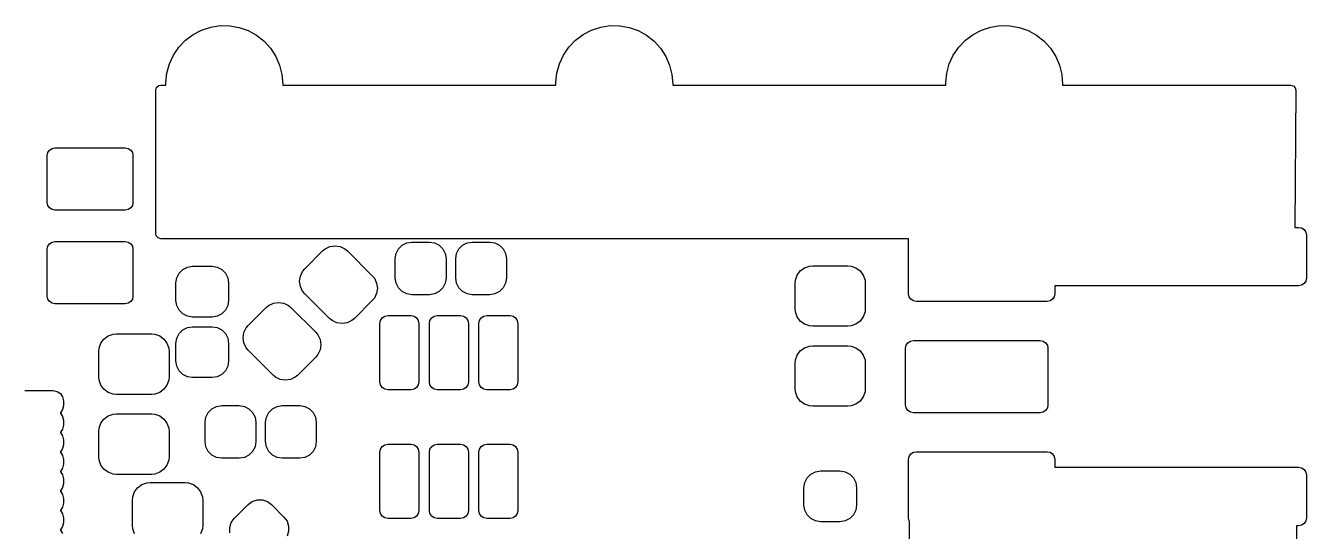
# Model space of a CAD drawing. Extents: x 4.95 to 6.92, y -4.19 to -2.89.
# Drawn here: x 5.624 to 6.917, y -3.401 to -2.891 of the extents above; entities that cross this region are included whole.
import ezdxf

# ---------------------------------------------------------------- set-up
doc = ezdxf.new("R2010")
doc.units = 0
doc.header["$MEASUREMENT"] = 0
doc.layers.add('BLACK', color=7, linetype='CONTINUOUS')

msp = doc.modelspace()

# ---------------------------------------------------------------- linework, layer by layer
at = {"layer": 'BLACK', "linetype": 'CONTINUOUS'}
for p, q in [((5.79306, -2.89967), (5.80164, -2.8952)), ((5.80164, -2.8952), (5.81084, -2.8922)), ((5.81084, -2.8922), (5.82041, -2.89073)), ((5.82041, -2.89073), (5.83009, -2.89085)), ((5.83009, -2.89085), (5.83961, -2.89255)), ((5.83961, -2.89255), (5.84874, -2.89578)), ((5.84874, -2.89578), (5.85721, -2.90046)), ((6.18676, -2.89967), (6.19534, -2.8952)), ((6.19534, -2.8952), (6.20454, -2.8922)), ((6.20454, -2.8922), (6.21411, -2.89073)), ((6.21411, -2.89073), (6.22379, -2.89085)), ((6.22379, -2.89085), (6.23331, -2.89255)), ((6.23331, -2.89255), (6.24244, -2.89578)), ((6.24244, -2.89578), (6.25091, -2.90046)), ((6.58046, -2.89967), (6.58904, -2.8952)), ((6.58904, -2.8952), (6.59824, -2.8922)), ((6.59824, -2.8922), (6.60781, -2.89073)), ((6.60781, -2.89073), (6.61749, -2.89085)), ((6.61749, -2.89085), (6.62701, -2.89255)), ((6.62701, -2.89255), (6.63614, -2.89578)), ((6.63614, -2.89578), (6.64461, -2.90046)), ((5.77863, -2.91248), (5.78532, -2.90548)), ((5.78532, -2.90548), (5.79306, -2.89967)), ((5.85721, -2.90046), (5.8648, -2.90646)), ((5.8648, -2.90646), (5.87132, -2.91361)), ((6.17233, -2.91248), (6.17902, -2.90548)), ((6.17902, -2.90548), (6.18676, -2.89967)), ((6.25091, -2.90046), (6.2585, -2.90646)), ((6.2585, -2.90646), (6.26502, -2.91361)), ((6.56603, -2.91248), (6.57272, -2.90548)), ((6.57272, -2.90548), (6.58046, -2.89967)), ((6.64461, -2.90046), (6.6522, -2.90646)), ((6.6522, -2.90646), (6.65872, -2.91361)), ((5.7691, -2.92925), (5.77318, -2.92048)), ((5.77318, -2.92048), (5.77863, -2.91248)), ((5.87132, -2.91361), (5.87657, -2.92174)), ((5.87657, -2.92174), (5.88043, -2.93061)), ((6.16281, -2.92925), (6.16688, -2.92048)), ((6.16688, -2.92048), (6.17233, -2.91248)), ((6.26502, -2.91361), (6.27027, -2.92174)), ((6.27027, -2.92174), (6.27413, -2.93061)), ((6.55651, -2.92925), (6.56058, -2.92048)), ((6.56058, -2.92048), (6.56603, -2.91248)), ((6.65872, -2.91361), (6.66397, -2.92174)), ((6.66397, -2.92174), (6.66783, -2.93061)), ((5.76652, -2.93858), (5.7691, -2.92925)), ((5.88043, -2.93061), (5.88279, -2.94)), ((6.16022, -2.93858), (6.16281, -2.92925)), ((6.27413, -2.93061), (6.27649, -2.94)), ((6.55392, -2.93858), (6.55651, -2.92925)), ((6.66783, -2.93061), (6.67019, -2.94)), ((5.76549, -2.9482), (5.76652, -2.93858)), ((5.76564, -2.95075), (5.76549, -2.9482)), ((5.88279, -2.94), (5.88358, -2.94965)), ((6.15919, -2.9482), (6.16022, -2.93858)), ((6.15934, -2.95075), (6.15919, -2.9482)), ((6.27649, -2.94), (6.27728, -2.94965)), ((6.55289, -2.9482), (6.55392, -2.93858)), ((6.55304, -2.95075), (6.55289, -2.9482)), ((6.67019, -2.94), (6.67098, -2.94965)), ((5.75539, -2.95571), (5.75618, -2.95303)), ((5.75539, -3.10079), (5.75539, -2.95571)), ((5.75618, -2.95303), (5.75829, -2.9512)), ((5.75829, -2.9512), (5.76035, -2.95075)), ((5.76035, -2.95075), (5.76564, -2.95075)), ((5.88358, -2.94965), (5.88356, -2.95075)), ((5.88356, -2.95075), (6.15934, -2.95075)), ((6.27728, -2.94965), (6.27726, -2.95075)), ((6.27726, -2.95075), (6.55304, -2.95075)), ((6.67098, -2.94965), (6.67096, -2.95075)), ((6.67096, -2.95075), (6.90131, -2.95075)), ((6.90131, -2.95075), (6.90399, -2.95154)), ((6.90399, -2.95154), (6.90582, -2.95365)), ((6.90627, -2.95574), (6.90546, -3.09433)), ((6.90582, -2.95365), (6.90627, -2.95574)), ((5.64573, -3.02188), (5.64633, -3.01887)), ((5.64573, -3.06913), (5.64573, -3.02188)), ((5.64633, -3.01887), (5.64804, -3.01631)), ((5.64804, -3.01631), (5.65059, -3.01461)), ((5.65059, -3.01461), (5.65361, -3.01401)), ((5.65361, -3.01401), (5.72447, -3.01401)), ((5.72447, -3.01401), (5.72749, -3.01461)), ((5.72749, -3.01461), (5.73004, -3.01631)), ((5.73004, -3.01631), (5.73175, -3.01887)), ((5.73175, -3.01887), (5.73235, -3.02188)), ((5.73235, -3.02188), (5.73235, -3.06913)), ((5.64633, -3.07214), (5.64573, -3.06913)), ((5.64804, -3.07469), (5.64633, -3.07214)), ((5.65059, -3.0764), (5.64804, -3.07469)), ((5.65361, -3.077), (5.65059, -3.0764)), ((5.72447, -3.077), (5.65361, -3.077)), ((5.72749, -3.0764), (5.72447, -3.077)), ((5.73004, -3.07469), (5.72749, -3.0764)), ((5.73175, -3.07214), (5.73004, -3.07469)), ((5.73235, -3.06913), (5.73175, -3.07214)), ((5.75584, -3.10285), (5.75539, -3.10079)), ((5.75767, -3.10496), (5.75584, -3.10285)), ((6.90546, -3.09433), (6.90917, -3.09433)), ((6.90917, -3.09433), (6.91219, -3.09493)), ((6.91219, -3.09493), (6.91474, -3.09664)), ((6.91474, -3.09664), (6.91645, -3.09919)), ((6.91645, -3.09919), (6.91705, -3.1022)), ((6.91705, -3.1022), (6.91705, -3.14551)), ((5.64573, -3.11637), (5.64633, -3.11336)), ((5.64573, -3.16361), (5.64573, -3.11637)), ((5.64633, -3.11336), (5.64804, -3.1108)), ((5.64804, -3.1108), (5.65059, -3.1091)), ((5.65059, -3.1091), (5.65361, -3.1085)), ((5.65361, -3.1085), (5.72447, -3.1085)), ((5.72447, -3.1085), (5.72749, -3.1091)), ((5.72749, -3.1091), (5.73004, -3.1108)), ((5.73004, -3.1108), (5.73175, -3.11336)), ((5.73175, -3.11336), (5.73235, -3.11637)), ((5.73235, -3.11637), (5.73235, -3.16361)), ((5.76035, -3.10575), (5.75767, -3.10496)), ((6.51547, -3.10575), (5.76035, -3.10575)), ((5.92383, -3.11811), (5.9264, -3.11599)), ((5.9264, -3.11599), (5.93114, -3.1137)), ((5.93114, -3.1137), (5.93635, -3.11292)), ((5.93635, -3.11292), (5.94156, -3.1137)), ((5.94156, -3.1137), (5.94631, -3.11599)), ((5.94631, -3.11599), (5.94888, -3.11811)), ((5.99802, -3.12073), (6.00039, -3.11607)), ((6.00039, -3.11607), (6.00409, -3.11237)), ((6.00409, -3.11237), (6.00876, -3.10999)), ((6.00876, -3.10999), (6.01393, -3.10917)), ((6.01393, -3.10917), (6.03165, -3.10917)), ((6.03165, -3.10917), (6.03682, -3.10999)), ((6.03682, -3.10999), (6.04148, -3.11237)), ((6.04148, -3.11237), (6.04518, -3.11607)), ((6.04518, -3.11607), (6.04756, -3.12073)), ((6.05904, -3.12073), (6.06142, -3.11607)), ((6.06142, -3.11607), (6.06512, -3.11237)), ((6.06512, -3.11237), (6.06978, -3.10999)), ((6.06978, -3.10999), (6.07495, -3.10917)), ((6.07495, -3.10917), (6.09267, -3.10917)), ((6.09267, -3.10917), (6.09784, -3.10999)), ((6.09784, -3.10999), (6.1025, -3.11237)), ((6.1025, -3.11237), (6.10621, -3.11607)), ((6.10621, -3.11607), (6.10858, -3.12073)), ((6.51547, -3.16126), (6.51547, -3.10575)), ((5.90573, -3.13621), (5.92383, -3.11811)), ((5.94888, -3.11811), (5.97394, -3.14317)), ((5.9972, -3.12591), (5.99802, -3.12073)), ((5.9972, -3.14559), (5.9972, -3.12591)), ((6.04756, -3.12073), (6.04838, -3.12591)), ((6.04838, -3.12591), (6.04838, -3.14559)), ((6.05822, -3.12591), (6.05904, -3.12073)), ((6.05822, -3.14559), (6.05822, -3.12591)), ((6.10858, -3.12073), (6.1094, -3.12591)), ((6.1094, -3.12591), (6.1094, -3.14559)), ((5.77654, -3.14521), (5.77892, -3.14054)), ((5.77892, -3.14054), (5.78262, -3.13684)), ((5.78262, -3.13684), (5.78729, -3.13446)), ((5.78729, -3.13446), (5.79246, -3.13365)), ((5.79246, -3.13365), (5.81214, -3.13365)), ((5.81214, -3.13365), (5.81731, -3.13446)), ((5.81731, -3.13446), (5.82198, -3.13684)), ((5.82198, -3.13684), (5.82568, -3.14054)), ((5.82568, -3.14054), (5.82806, -3.14521)), ((5.90133, -3.14352), (5.90361, -3.13878)), ((5.90361, -3.13878), (5.90573, -3.13621)), ((6.40293, -3.14248), (6.40606, -3.13824)), ((6.40606, -3.13824), (6.41029, -3.13511)), ((6.41029, -3.13511), (6.41526, -3.13336)), ((6.41526, -3.13336), (6.41858, -3.13305)), ((6.41858, -3.13305), (6.45402, -3.13305)), ((6.45402, -3.13305), (6.45734, -3.13336)), ((6.45734, -3.13336), (6.46231, -3.13511)), ((6.46231, -3.13511), (6.46654, -3.13824)), ((6.46654, -3.13824), (6.46967, -3.14248)), ((5.77572, -3.15038), (5.77654, -3.14521)), ((5.77572, -3.16809), (5.77572, -3.15038)), ((5.82806, -3.14521), (5.82887, -3.15038)), ((5.82887, -3.15038), (5.82887, -3.16809)), ((5.90054, -3.14873), (5.90133, -3.14352)), ((5.90133, -3.15394), (5.90054, -3.14873)), ((5.90361, -3.15869), (5.90133, -3.15394)), ((5.97394, -3.14317), (5.97606, -3.14573)), ((5.97606, -3.14573), (5.97834, -3.15048)), ((5.97834, -3.15048), (5.97913, -3.15569)), ((5.99802, -3.15076), (5.9972, -3.14559)), ((6.00039, -3.15543), (5.99802, -3.15076)), ((6.04756, -3.15076), (6.04518, -3.15543)), ((6.04838, -3.14559), (6.04756, -3.15076)), ((6.05904, -3.15076), (6.05822, -3.14559)), ((6.06142, -3.15543), (6.05904, -3.15076)), ((6.10858, -3.15076), (6.10621, -3.15543)), ((6.1094, -3.14559), (6.10858, -3.15076)), ((6.40087, -3.15077), (6.40118, -3.14745)), ((6.40087, -3.17636), (6.40087, -3.15077)), ((6.40118, -3.14745), (6.40293, -3.14248)), ((6.46967, -3.14248), (6.47142, -3.14745)), ((6.47142, -3.14745), (6.47173, -3.15077)), ((6.47173, -3.15077), (6.47173, -3.17636)), ((6.90917, -3.15339), (6.66311, -3.15339)), ((6.66311, -3.15339), (6.66311, -3.16126)), ((6.91219, -3.15279), (6.90917, -3.15339)), ((6.91474, -3.15108), (6.91219, -3.15279)), ((6.91645, -3.14853), (6.91474, -3.15108)), ((6.91705, -3.14551), (6.91645, -3.14853)), ((5.64633, -3.16663), (5.64573, -3.16361)), ((5.64804, -3.16918), (5.64633, -3.16663)), ((5.73175, -3.16663), (5.73004, -3.16918)), ((5.73235, -3.16361), (5.73175, -3.16663)), ((5.77654, -3.17327), (5.77572, -3.16809)), ((5.82887, -3.16809), (5.82806, -3.17327)), ((5.90573, -3.16126), (5.90361, -3.15869)), ((5.93079, -3.18632), (5.90573, -3.16126)), ((5.97606, -3.16565), (5.97394, -3.16822)), ((5.97834, -3.1609), (5.97606, -3.16565)), ((5.97913, -3.15569), (5.97834, -3.1609)), ((6.00409, -3.15913), (6.00039, -3.15543)), ((6.00876, -3.1615), (6.00409, -3.15913)), ((6.01393, -3.16232), (6.00876, -3.1615)), ((6.03165, -3.16232), (6.01393, -3.16232)), ((6.03682, -3.1615), (6.03165, -3.16232)), ((6.04148, -3.15913), (6.03682, -3.1615)), ((6.04518, -3.15543), (6.04148, -3.15913)), ((6.06512, -3.15913), (6.06142, -3.15543)), ((6.06978, -3.1615), (6.06512, -3.15913)), ((6.07495, -3.16232), (6.06978, -3.1615)), ((6.09267, -3.16232), (6.07495, -3.16232)), ((6.09784, -3.1615), (6.09267, -3.16232)), ((6.1025, -3.15913), (6.09784, -3.1615)), ((6.10621, -3.15543), (6.1025, -3.15913)), ((6.51607, -3.16427), (6.51547, -3.16126)), ((6.51778, -3.16683), (6.51607, -3.16427)), ((6.52033, -3.16853), (6.51778, -3.16683)), ((6.6608, -3.16683), (6.65825, -3.16853)), ((6.66251, -3.16427), (6.6608, -3.16683)), ((6.66311, -3.16126), (6.66251, -3.16427)), ((5.65059, -3.17089), (5.64804, -3.16918)), ((5.65361, -3.17149), (5.65059, -3.17089)), ((5.72447, -3.17149), (5.65361, -3.17149)), ((5.72749, -3.17089), (5.72447, -3.17149)), ((5.73004, -3.16918), (5.72749, -3.17089)), ((5.77892, -3.17793), (5.77654, -3.17327)), ((5.78262, -3.18163), (5.77892, -3.17793)), ((5.82568, -3.17793), (5.82198, -3.18163)), ((5.82806, -3.17327), (5.82568, -3.17793)), ((5.84866, -3.19328), (5.86676, -3.17518)), ((5.86676, -3.17518), (5.86933, -3.17305)), ((5.86933, -3.17305), (5.87408, -3.17077)), ((5.87408, -3.17077), (5.87928, -3.16999)), ((5.87928, -3.16999), (5.88449, -3.17077)), ((5.88449, -3.17077), (5.88924, -3.17305)), ((5.88924, -3.17305), (5.89181, -3.17518)), ((5.89181, -3.17518), (5.91687, -3.20024)), ((5.97394, -3.16822), (5.95584, -3.18632)), ((6.40118, -3.17968), (6.40087, -3.17636)), ((6.40293, -3.18465), (6.40118, -3.17968)), ((6.47142, -3.17968), (6.46967, -3.18465)), ((6.47173, -3.17636), (6.47142, -3.17968)), ((6.52335, -3.16913), (6.52033, -3.16853)), ((6.65524, -3.16913), (6.52335, -3.16913)), ((6.65825, -3.16853), (6.65524, -3.16913)), ((5.78729, -3.18401), (5.78262, -3.18163)), ((5.79246, -3.18483), (5.78729, -3.18401)), ((5.81214, -3.18483), (5.79246, -3.18483)), ((5.81731, -3.18401), (5.81214, -3.18483)), ((5.82198, -3.18163), (5.81731, -3.18401)), ((5.84654, -3.19584), (5.84866, -3.19328)), ((5.93336, -3.18844), (5.93079, -3.18632)), ((5.9381, -3.19072), (5.93336, -3.18844)), ((5.94331, -3.1915), (5.9381, -3.19072)), ((5.94852, -3.19072), (5.94331, -3.1915)), ((5.95327, -3.18844), (5.94852, -3.19072)), ((5.95584, -3.18632), (5.95327, -3.18844)), ((5.98161, -3.19122), (5.98221, -3.18821)), ((5.98161, -3.25028), (5.98161, -3.19122)), ((5.98221, -3.18821), (5.98392, -3.18565)), ((5.98392, -3.18565), (5.98647, -3.18395)), ((5.98647, -3.18395), (5.98949, -3.18335)), ((5.98949, -3.18335), (6.01311, -3.18335)), ((6.01311, -3.18335), (6.01612, -3.18395)), ((6.01612, -3.18395), (6.01868, -3.18565)), ((6.01868, -3.18565), (6.02038, -3.18821)), ((6.02038, -3.18821), (6.02098, -3.19122)), ((6.02098, -3.19122), (6.02098, -3.25028)), ((6.03161, -3.19122), (6.03221, -3.18821)), ((6.03161, -3.25028), (6.03161, -3.19122)), ((6.03221, -3.18821), (6.03392, -3.18565)), ((6.03392, -3.18565), (6.03647, -3.18395)), ((6.03647, -3.18395), (6.03949, -3.18335)), ((6.03949, -3.18335), (6.06311, -3.18335)), ((6.06311, -3.18335), (6.06612, -3.18395)), ((6.06612, -3.18395), (6.06868, -3.18565)), ((6.06868, -3.18565), (6.07038, -3.18821)), ((6.07038, -3.18821), (6.07098, -3.19122)), ((6.07098, -3.19122), (6.07098, -3.25028)), ((6.08161, -3.19122), (6.08221, -3.18821)), ((6.08161, -3.25028), (6.08161, -3.19122)), ((6.08221, -3.18821), (6.08392, -3.18565)), ((6.08392, -3.18565), (6.08647, -3.18395)), ((6.08647, -3.18395), (6.08949, -3.18335)), ((6.08949, -3.18335), (6.11311, -3.18335)), ((6.11311, -3.18335), (6.11612, -3.18395)), ((6.11612, -3.18395), (6.11868, -3.18565)), ((6.11868, -3.18565), (6.12038, -3.18821)), ((6.12038, -3.18821), (6.12098, -3.19122)), ((6.12098, -3.19122), (6.12098, -3.25028)), ((6.40606, -3.18889), (6.40293, -3.18465)), ((6.41029, -3.19202), (6.40606, -3.18889)), ((6.41526, -3.19376), (6.41029, -3.19202)), ((6.41858, -3.19407), (6.41526, -3.19376)), ((6.45734, -3.19376), (6.45402, -3.19407)), ((6.46231, -3.19202), (6.45734, -3.19376)), ((6.46654, -3.18889), (6.46231, -3.19202)), ((6.46967, -3.18465), (6.46654, -3.18889)), ((5.70306, -3.20707), (5.70729, -3.20394)), ((5.70729, -3.20394), (5.71226, -3.2022)), ((5.71226, -3.2022), (5.71558, -3.20188)), ((5.71558, -3.20188), (5.75102, -3.20188)), ((5.75102, -3.20188), (5.75434, -3.2022)), ((5.75434, -3.2022), (5.75931, -3.20394)), ((5.75931, -3.20394), (5.76354, -3.20707)), ((5.77572, -3.2114), (5.77654, -3.20623)), ((5.77654, -3.20623), (5.77892, -3.20157)), ((5.77892, -3.20157), (5.78262, -3.19786)), ((5.78262, -3.19786), (5.78729, -3.19549)), ((5.78729, -3.19549), (5.79246, -3.19467)), ((5.79246, -3.19467), (5.81214, -3.19467)), ((5.81214, -3.19467), (5.81731, -3.19549)), ((5.81731, -3.19549), (5.82198, -3.19786)), ((5.82198, -3.19786), (5.82568, -3.20157)), ((5.82568, -3.20157), (5.82806, -3.20623)), ((5.82806, -3.20623), (5.82887, -3.2114)), ((5.84347, -3.2058), (5.84426, -3.20059)), ((5.84426, -3.21101), (5.84347, -3.2058)), ((5.84426, -3.20059), (5.84654, -3.19584)), ((5.91687, -3.20024), (5.91899, -3.2028)), ((5.91899, -3.2028), (5.92127, -3.20755)), ((6.45402, -3.19407), (6.41858, -3.19407)), ((5.69787, -3.2196), (5.69818, -3.21628)), ((5.69787, -3.24519), (5.69787, -3.2196)), ((5.69818, -3.21628), (5.69993, -3.21131)), ((5.69993, -3.21131), (5.70306, -3.20707)), ((5.76354, -3.20707), (5.76667, -3.21131)), ((5.76667, -3.21131), (5.76842, -3.21628)), ((5.76842, -3.21628), (5.76873, -3.2196)), ((5.76873, -3.2196), (5.76873, -3.24519)), ((5.77572, -3.22912), (5.77572, -3.2114)), ((5.82887, -3.2114), (5.82887, -3.22912)), ((5.84654, -3.21576), (5.84426, -3.21101)), ((5.84866, -3.21833), (5.84654, -3.21576)), ((5.87372, -3.24339), (5.84866, -3.21833)), ((5.92127, -3.21797), (5.91899, -3.22272)), ((5.92127, -3.20755), (5.92206, -3.21276)), ((5.92206, -3.21276), (5.92127, -3.21797)), ((6.40293, -3.22319), (6.40606, -3.21895)), ((6.40606, -3.21895), (6.41029, -3.21582)), ((6.41029, -3.21582), (6.41526, -3.21407)), ((6.41526, -3.21407), (6.41858, -3.21376)), ((6.41858, -3.21376), (6.45402, -3.21376)), ((6.45402, -3.21376), (6.45734, -3.21407)), ((6.45734, -3.21407), (6.46231, -3.21582)), ((6.46231, -3.21582), (6.46654, -3.21895)), ((6.46654, -3.21895), (6.46967, -3.22319)), ((6.51246, -3.21638), (6.51306, -3.21336)), ((6.51246, -3.27346), (6.51246, -3.21638)), ((6.51306, -3.21336), (6.51477, -3.21081)), ((6.51477, -3.21081), (6.51732, -3.2091)), ((6.51732, -3.2091), (6.52033, -3.2085)), ((6.52033, -3.2085), (6.64825, -3.2085)), ((6.64825, -3.2085), (6.65126, -3.2091)), ((6.65126, -3.2091), (6.65382, -3.21081)), ((6.65382, -3.21081), (6.65552, -3.21336)), ((6.65552, -3.21336), (6.65612, -3.21638)), ((6.65612, -3.21638), (6.65612, -3.27346)), ((5.77654, -3.23429), (5.77572, -3.22912)), ((5.82887, -3.22912), (5.82806, -3.23429)), ((5.91687, -3.22529), (5.89877, -3.24339)), ((5.91899, -3.22272), (5.91687, -3.22529)), ((6.40087, -3.23148), (6.40118, -3.22816)), ((6.40087, -3.25707), (6.40087, -3.23148)), ((6.40118, -3.22816), (6.40293, -3.22319)), ((6.46967, -3.22319), (6.47142, -3.22816)), ((6.47142, -3.22816), (6.47173, -3.23148)), ((6.47173, -3.23148), (6.47173, -3.25707)), ((5.69818, -3.24851), (5.69787, -3.24519)), ((5.76873, -3.24519), (5.76842, -3.24851)), ((5.77892, -3.23895), (5.77654, -3.23429)), ((5.78262, -3.24265), (5.77892, -3.23895)), ((5.78729, -3.24503), (5.78262, -3.24265)), ((5.79246, -3.24585), (5.78729, -3.24503)), ((5.81731, -3.24503), (5.81214, -3.24585)), ((5.82198, -3.24265), (5.81731, -3.24503)), ((5.82568, -3.23895), (5.82198, -3.24265)), ((5.82806, -3.23429), (5.82568, -3.23895)), ((5.87629, -3.24551), (5.87372, -3.24339)), ((5.88103, -3.24779), (5.87629, -3.24551)), ((5.8962, -3.24551), (5.89145, -3.24779)), ((5.89877, -3.24339), (5.8962, -3.24551)), ((5.69993, -3.25348), (5.69818, -3.24851)), ((5.70306, -3.25772), (5.69993, -3.25348)), ((5.70729, -3.26085), (5.70306, -3.25772)), ((5.76354, -3.25772), (5.75931, -3.26085)), ((5.76667, -3.25348), (5.76354, -3.25772)), ((5.76842, -3.24851), (5.76667, -3.25348)), ((5.81214, -3.24585), (5.79246, -3.24585)), ((5.88624, -3.24857), (5.88103, -3.24779)), ((5.89145, -3.24779), (5.88624, -3.24857)), ((5.98221, -3.25329), (5.98161, -3.25028)), ((5.98392, -3.25584), (5.98221, -3.25329)), ((5.98647, -3.25755), (5.98392, -3.25584)), ((5.98949, -3.25815), (5.98647, -3.25755)), ((6.01311, -3.25815), (5.98949, -3.25815)), ((6.01612, -3.25755), (6.01311, -3.25815)), ((6.01868, -3.25584), (6.01612, -3.25755)), ((6.02038, -3.25329), (6.01868, -3.25584)), ((6.02098, -3.25028), (6.02038, -3.25329)), ((6.03221, -3.25329), (6.03161, -3.25028)), ((6.03392, -3.25584), (6.03221, -3.25329)), ((6.03647, -3.25755), (6.03392, -3.25584)), ((6.03949, -3.25815), (6.03647, -3.25755)), ((6.06311, -3.25815), (6.03949, -3.25815)), ((6.06612, -3.25755), (6.06311, -3.25815)), ((6.06868, -3.25584), (6.06612, -3.25755)), ((6.07038, -3.25329), (6.06868, -3.25584)), ((6.07098, -3.25028), (6.07038, -3.25329)), ((6.08221, -3.25329), (6.08161, -3.25028)), ((6.08392, -3.25584), (6.08221, -3.25329)), ((6.08647, -3.25755), (6.08392, -3.25584)), ((6.08949, -3.25815), (6.08647, -3.25755)), ((6.11311, -3.25815), (6.08949, -3.25815)), ((6.11612, -3.25755), (6.11311, -3.25815)), ((6.11868, -3.25584), (6.11612, -3.25755)), ((6.12038, -3.25329), (6.11868, -3.25584)), ((6.12098, -3.25028), (6.12038, -3.25329)), ((6.40118, -3.26039), (6.40087, -3.25707)), ((6.47173, -3.25707), (6.47142, -3.26039)), ((5.62317, -3.25906), (5.65171, -3.25906)), ((5.65171, -3.25906), (5.65567, -3.25984)), ((5.65567, -3.25984), (5.65902, -3.26208)), ((5.65902, -3.26208), (5.66126, -3.26543)), ((5.66126, -3.26543), (5.66205, -3.26939)), ((5.66205, -3.26939), (5.66205, -3.27431)), ((5.71226, -3.26259), (5.70729, -3.26085)), ((5.71558, -3.26291), (5.71226, -3.26259)), ((5.75102, -3.26291), (5.71558, -3.26291)), ((5.75434, -3.26259), (5.75102, -3.26291)), ((5.75931, -3.26085), (5.75434, -3.26259)), ((6.40293, -3.26536), (6.40118, -3.26039)), ((6.40606, -3.26959), (6.40293, -3.26536)), ((6.41029, -3.27272), (6.40606, -3.26959)), ((6.46654, -3.26959), (6.46231, -3.27272)), ((6.46967, -3.26536), (6.46654, -3.26959)), ((6.47142, -3.26039), (6.46967, -3.26536)), ((5.65902, -3.28162), (5.65891, -3.28169)), ((5.65891, -3.28169), (5.65902, -3.28177)), ((5.66126, -3.27827), (5.65902, -3.28162)), ((5.65902, -3.28177), (5.66126, -3.28512)), ((5.66205, -3.27431), (5.66126, -3.27827)), ((5.70729, -3.28465), (5.71226, -3.2829)), ((5.71226, -3.2829), (5.71558, -3.28259)), ((5.71558, -3.28259), (5.75102, -3.28259)), ((5.75102, -3.28259), (5.75434, -3.2829)), ((5.75434, -3.2829), (5.75931, -3.28465)), ((5.80602, -3.28573), (5.80839, -3.28107)), ((5.80839, -3.28107), (5.81209, -3.27737)), ((5.81209, -3.27737), (5.81676, -3.27499)), ((5.81676, -3.27499), (5.82193, -3.27417)), ((5.82193, -3.27417), (5.83965, -3.27417)), ((5.83965, -3.27417), (5.84482, -3.27499)), ((5.84482, -3.27499), (5.84948, -3.27737)), ((5.84948, -3.27737), (5.85318, -3.28107)), ((5.85318, -3.28107), (5.85556, -3.28573)), ((5.86704, -3.28573), (5.86942, -3.28107)), ((5.86942, -3.28107), (5.87312, -3.27737)), ((5.87312, -3.27737), (5.87778, -3.27499)), ((5.87778, -3.27499), (5.88295, -3.27417)), ((5.88295, -3.27417), (5.90067, -3.27417)), ((5.90067, -3.27417), (5.90584, -3.27499)), ((5.90584, -3.27499), (5.9105, -3.27737)), ((5.9105, -3.27737), (5.91421, -3.28107)), ((5.91421, -3.28107), (5.91658, -3.28573)), ((6.41526, -3.27447), (6.41029, -3.27272)), ((6.41858, -3.27478), (6.41526, -3.27447)), ((6.45402, -3.27478), (6.41858, -3.27478)), ((6.45734, -3.27447), (6.45402, -3.27478)), ((6.46231, -3.27272), (6.45734, -3.27447)), ((6.51306, -3.27648), (6.51246, -3.27346)), ((6.51477, -3.27903), (6.51306, -3.27648)), ((6.51732, -3.28074), (6.51477, -3.27903)), ((6.52033, -3.28134), (6.51732, -3.28074)), ((6.64825, -3.28134), (6.52033, -3.28134)), ((6.65126, -3.28074), (6.64825, -3.28134)), ((6.65382, -3.27903), (6.65126, -3.28074)), ((6.65552, -3.27648), (6.65382, -3.27903)), ((6.65612, -3.27346), (6.65552, -3.27648)), ((5.66126, -3.28512), (5.66205, -3.28907)), ((5.66205, -3.294), (5.66126, -3.29795)), ((5.66205, -3.28907), (5.66205, -3.294)), ((5.69787, -3.30031), (5.69818, -3.29699)), ((5.69818, -3.29699), (5.69993, -3.29202)), ((5.69993, -3.29202), (5.70306, -3.28778)), ((5.70306, -3.28778), (5.70729, -3.28465)), ((5.75931, -3.28465), (5.76354, -3.28778)), ((5.76354, -3.28778), (5.76667, -3.29202)), ((5.76667, -3.29202), (5.76842, -3.29699)), ((5.76842, -3.29699), (5.76873, -3.30031)), ((5.8052, -3.29091), (5.80602, -3.28573)), ((5.8052, -3.31059), (5.8052, -3.29091)), ((5.85556, -3.28573), (5.85638, -3.29091)), ((5.85638, -3.29091), (5.85638, -3.31059)), ((5.86622, -3.29091), (5.86704, -3.28573)), ((5.86622, -3.31059), (5.86622, -3.29091)), ((5.91658, -3.28573), (5.9174, -3.29091)), ((5.9174, -3.29091), (5.9174, -3.31059)), ((5.65902, -3.3013), (5.65891, -3.30138)), ((5.65891, -3.30138), (5.65902, -3.30145)), ((5.66126, -3.29795), (5.65902, -3.3013)), ((5.65902, -3.30145), (5.66126, -3.3048)), ((5.66126, -3.3048), (5.66205, -3.30876)), ((5.66205, -3.30876), (5.66205, -3.31368)), ((5.69787, -3.3259), (5.69787, -3.30031)), ((5.76873, -3.30031), (5.76873, -3.3259)), ((5.65902, -3.32099), (5.65891, -3.32106)), ((5.65891, -3.32106), (5.65902, -3.32114)), ((5.66126, -3.31764), (5.65902, -3.32099)), ((5.65902, -3.32114), (5.66126, -3.32449)), ((5.66205, -3.31368), (5.66126, -3.31764)), ((5.80602, -3.31576), (5.8052, -3.31059)), ((5.80839, -3.32043), (5.80602, -3.31576)), ((5.81209, -3.32413), (5.80839, -3.32043)), ((5.85318, -3.32043), (5.84948, -3.32413)), ((5.85556, -3.31576), (5.85318, -3.32043)), ((5.85638, -3.31059), (5.85556, -3.31576)), ((5.86704, -3.31576), (5.86622, -3.31059)), ((5.86942, -3.32043), (5.86704, -3.31576)), ((5.87312, -3.32413), (5.86942, -3.32043)), ((5.91421, -3.32043), (5.9105, -3.32413)), ((5.91658, -3.31576), (5.91421, -3.32043)), ((5.9174, -3.31059), (5.91658, -3.31576)), ((5.98161, -3.32114), (5.98221, -3.31813)), ((5.98161, -3.3802), (5.98161, -3.32114)), ((5.98221, -3.31813), (5.98392, -3.31557)), ((5.98392, -3.31557), (5.98647, -3.31387)), ((5.98647, -3.31387), (5.98949, -3.31327)), ((5.98949, -3.31327), (6.01311, -3.31327)), ((6.01311, -3.31327), (6.01612, -3.31387)), ((6.01612, -3.31387), (6.01868, -3.31557)), ((6.01868, -3.31557), (6.02038, -3.31813)), ((6.02038, -3.31813), (6.02098, -3.32114)), ((6.02098, -3.32114), (6.02098, -3.3802)), ((6.03161, -3.32114), (6.03221, -3.31813)), ((6.03161, -3.3802), (6.03161, -3.32114)), ((6.03221, -3.31813), (6.03392, -3.31557)), ((6.03392, -3.31557), (6.03647, -3.31387)), ((6.03647, -3.31387), (6.03949, -3.31327)), ((6.03949, -3.31327), (6.06311, -3.31327)), ((6.06311, -3.31327), (6.06612, -3.31387)), ((6.06612, -3.31387), (6.06868, -3.31557)), ((6.06868, -3.31557), (6.07038, -3.31813)), ((6.07038, -3.31813), (6.07098, -3.32114)), ((6.07098, -3.32114), (6.07098, -3.3802)), ((6.08161, -3.32114), (6.08221, -3.31813)), ((6.08161, -3.3802), (6.08161, -3.32114)), ((6.08221, -3.31813), (6.08392, -3.31557)), ((6.08392, -3.31557), (6.08647, -3.31387)), ((6.08647, -3.31387), (6.08949, -3.31327)), ((6.08949, -3.31327), (6.11311, -3.31327)), ((6.11311, -3.31327), (6.11612, -3.31387)), ((6.11612, -3.31387), (6.11868, -3.31557)), ((6.11868, -3.31557), (6.12038, -3.31813)), ((6.12038, -3.31813), (6.12098, -3.32114)), ((6.12098, -3.32114), (6.12098, -3.3802)), ((6.51607, -3.32557), (6.51778, -3.32301)), ((6.51778, -3.32301), (6.52033, -3.32131)), ((6.52033, -3.32131), (6.52335, -3.32071)), ((6.52335, -3.32071), (6.65524, -3.32071)), ((6.65524, -3.32071), (6.65825, -3.32131)), ((6.65825, -3.32131), (6.6608, -3.32301)), ((6.6608, -3.32301), (6.66251, -3.32557)), ((5.66126, -3.32449), (5.66205, -3.32844)), ((5.66205, -3.33337), (5.66126, -3.33732)), ((5.66205, -3.32844), (5.66205, -3.33337)), ((5.69818, -3.32922), (5.69787, -3.3259)), ((5.69993, -3.33419), (5.69818, -3.32922)), ((5.70306, -3.33843), (5.69993, -3.33419)), ((5.76667, -3.33419), (5.76354, -3.33843)), ((5.76842, -3.32922), (5.76667, -3.33419)), ((5.76873, -3.3259), (5.76842, -3.32922)), ((5.81676, -3.3265), (5.81209, -3.32413)), ((5.82193, -3.32732), (5.81676, -3.3265)), ((5.83965, -3.32732), (5.82193, -3.32732)), ((5.84482, -3.3265), (5.83965, -3.32732)), ((5.84948, -3.32413), (5.84482, -3.3265)), ((5.87778, -3.3265), (5.87312, -3.32413)), ((5.88295, -3.32732), (5.87778, -3.3265)), ((5.90067, -3.32732), (5.88295, -3.32732)), ((5.90584, -3.3265), (5.90067, -3.32732)), ((5.9105, -3.32413), (5.90584, -3.3265)), ((6.51547, -3.32858), (6.51607, -3.32557)), ((6.51547, -3.38764), (6.51547, -3.32858)), ((6.66251, -3.32557), (6.66311, -3.32858)), ((6.66311, -3.32858), (6.66311, -3.33646)), ((5.65902, -3.34067), (5.65891, -3.34075)), ((5.65891, -3.34075), (5.65902, -3.34082)), ((5.66126, -3.33732), (5.65902, -3.34067)), ((5.65902, -3.34082), (5.66126, -3.34418)), ((5.66126, -3.34418), (5.66205, -3.34813)), ((5.66205, -3.34813), (5.66205, -3.35305)), ((5.70729, -3.34155), (5.70306, -3.33843)), ((5.71226, -3.3433), (5.70729, -3.34155)), ((5.71558, -3.34361), (5.71226, -3.3433)), ((5.75102, -3.34361), (5.71558, -3.34361)), ((5.75434, -3.3433), (5.75102, -3.34361)), ((5.75931, -3.34155), (5.75434, -3.3433)), ((5.76354, -3.33843), (5.75931, -3.34155)), ((6.41054, -3.35172), (6.41292, -3.34705)), ((6.41292, -3.34705), (6.41662, -3.34335)), ((6.41662, -3.34335), (6.42129, -3.34098)), ((6.42129, -3.34098), (6.42646, -3.34016)), ((6.42646, -3.34016), (6.44614, -3.34016)), ((6.44614, -3.34016), (6.45131, -3.34098)), ((6.45131, -3.34098), (6.45598, -3.34335)), ((6.45598, -3.34335), (6.45968, -3.34705)), ((6.45968, -3.34705), (6.46206, -3.35172)), ((6.66311, -3.33646), (6.90917, -3.33646)), ((6.90917, -3.33646), (6.91219, -3.33706)), ((6.91219, -3.33706), (6.91474, -3.33876)), ((6.91474, -3.33876), (6.91645, -3.34132)), ((6.91645, -3.34132), (6.91705, -3.34433)), ((6.91705, -3.34433), (6.91705, -3.38764)), ((5.65902, -3.36036), (5.65891, -3.36043)), ((5.65891, -3.36043), (5.65902, -3.36051)), ((5.66126, -3.35701), (5.65902, -3.36036)), ((5.65902, -3.36051), (5.66126, -3.36386)), ((5.66205, -3.35305), (5.66126, -3.35701)), ((5.73218, -3.36628), (5.73393, -3.36131)), ((5.73393, -3.36131), (5.73706, -3.35707)), ((5.73706, -3.35707), (5.74129, -3.35394)), ((5.74129, -3.35394), (5.74626, -3.3522)), ((5.74626, -3.3522), (5.74958, -3.35188)), ((5.74958, -3.35188), (5.78502, -3.35188)), ((5.78502, -3.35188), (5.78834, -3.3522)), ((5.78834, -3.3522), (5.79331, -3.35394)), ((5.79331, -3.35394), (5.79754, -3.35707)), ((5.79754, -3.35707), (5.80067, -3.36131)), ((5.80067, -3.36131), (5.80242, -3.36628)), ((6.40972, -3.35689), (6.41054, -3.35172)), ((6.40972, -3.37461), (6.40972, -3.35689)), ((6.46206, -3.35172), (6.46287, -3.35689)), ((6.46287, -3.35689), (6.46287, -3.37461)), ((5.66126, -3.36386), (5.66205, -3.36781)), ((5.66205, -3.37274), (5.66126, -3.37669)), ((5.66205, -3.36781), (5.66205, -3.37274)), ((5.73187, -3.3696), (5.73218, -3.36628)), ((5.73187, -3.39519), (5.73187, -3.3696)), ((5.80242, -3.36628), (5.80273, -3.3696)), ((5.80273, -3.3696), (5.80273, -3.39519)), ((5.83467, -3.38804), (5.84859, -3.37412)), ((5.84859, -3.37412), (5.85282, -3.37104)), ((5.85282, -3.37104), (5.8578, -3.36942)), ((5.8578, -3.36942), (5.86304, -3.36942)), ((5.86304, -3.36942), (5.86802, -3.37104)), ((5.86802, -3.37104), (5.87225, -3.37412)), ((5.87225, -3.37412), (5.88478, -3.38665)), ((6.41054, -3.37978), (6.40972, -3.37461)), ((6.46287, -3.37461), (6.46206, -3.37978)), ((5.65902, -3.38004), (5.65891, -3.38012)), ((5.65891, -3.38012), (5.65902, -3.38019)), ((5.66126, -3.37669), (5.65902, -3.38004)), ((5.65902, -3.38019), (5.66126, -3.38355)), ((5.66126, -3.38355), (5.66205, -3.3875)), ((5.66205, -3.3875), (5.66205, -3.39242)), ((5.88478, -3.38665), (5.88786, -3.39088)), ((5.98221, -3.38321), (5.98161, -3.3802)), ((5.98392, -3.38576), (5.98221, -3.38321)), ((5.98647, -3.38747), (5.98392, -3.38576)), ((5.98949, -3.38807), (5.98647, -3.38747)), ((6.01612, -3.38747), (6.01311, -3.38807)), ((6.01868, -3.38576), (6.01612, -3.38747)), ((6.02038, -3.38321), (6.01868, -3.38576)), ((6.02098, -3.3802), (6.02038, -3.38321)), ((6.03221, -3.38321), (6.03161, -3.3802)), ((6.03392, -3.38576), (6.03221, -3.38321)), ((6.03647, -3.38747), (6.03392, -3.38576)), ((6.03949, -3.38807), (6.03647, -3.38747)), ((6.06612, -3.38747), (6.06311, -3.38807)), ((6.06868, -3.38576), (6.06612, -3.38747)), ((6.07038, -3.38321), (6.06868, -3.38576)), ((6.07098, -3.3802), (6.07038, -3.38321)), ((6.08221, -3.38321), (6.08161, -3.3802)), ((6.08392, -3.38576), (6.08221, -3.38321)), ((6.08647, -3.38747), (6.08392, -3.38576)), ((6.08949, -3.38807), (6.08647, -3.38747)), ((6.11612, -3.38747), (6.11311, -3.38807)), ((6.11868, -3.38576), (6.11612, -3.38747)), ((6.12038, -3.38321), (6.11868, -3.38576)), ((6.12098, -3.3802), (6.12038, -3.38321)), ((6.41292, -3.38444), (6.41054, -3.37978)), ((6.41662, -3.38814), (6.41292, -3.38444)), ((6.45968, -3.38444), (6.45598, -3.38814)), ((6.46206, -3.37978), (6.45968, -3.38444)), ((6.51607, -3.39065), (6.51547, -3.38764)), ((6.91705, -3.38764), (6.91645, -3.39065)), ((5.65902, -3.39973), (5.65891, -3.3998)), ((5.65891, -3.3998), (5.65902, -3.39988)), ((5.66126, -3.39638), (5.65902, -3.39973)), ((5.65902, -3.39988), (5.66126, -3.40323)), ((5.66205, -3.39242), (5.66126, -3.39638)), ((5.73218, -3.39851), (5.73187, -3.39519)), ((5.73393, -3.40348), (5.73218, -3.39851)), ((5.80242, -3.39851), (5.80067, -3.40348)), ((5.80273, -3.39519), (5.80242, -3.39851)), ((5.82997, -3.39725), (5.83159, -3.39227)), ((5.82997, -3.40249), (5.82997, -3.39725)), ((5.83159, -3.39227), (5.83467, -3.38804)), ((5.88786, -3.39088), (5.88947, -3.39586)), ((5.88947, -3.39586), (5.88947, -3.40109)), ((6.01311, -3.38807), (5.98949, -3.38807)), ((6.06311, -3.38807), (6.03949, -3.38807)), ((6.11311, -3.38807), (6.08949, -3.38807)), ((6.42129, -3.39052), (6.41662, -3.38814)), ((6.42646, -3.39134), (6.42129, -3.39052)), ((6.44614, -3.39134), (6.42646, -3.39134)), ((6.45131, -3.39052), (6.44614, -3.39134)), ((6.45598, -3.38814), (6.45131, -3.39052)), ((6.5163, -3.39099), (6.51607, -3.39065)), ((6.5163, -3.68581), (6.5163, -3.39099)), ((6.90917, -3.39551), (6.9072, -3.39551)), ((6.9072, -3.39551), (6.9072, -3.68488)), ((6.91219, -3.39491), (6.90917, -3.39551)), ((6.91474, -3.39321), (6.91219, -3.39491)), ((6.91645, -3.39065), (6.91474, -3.39321)), ((5.88947, -3.40109), (5.88786, -3.40607))]:
    msp.add_line(p, q, dxfattribs=at)

doc.saveas('drawing.dxf')
